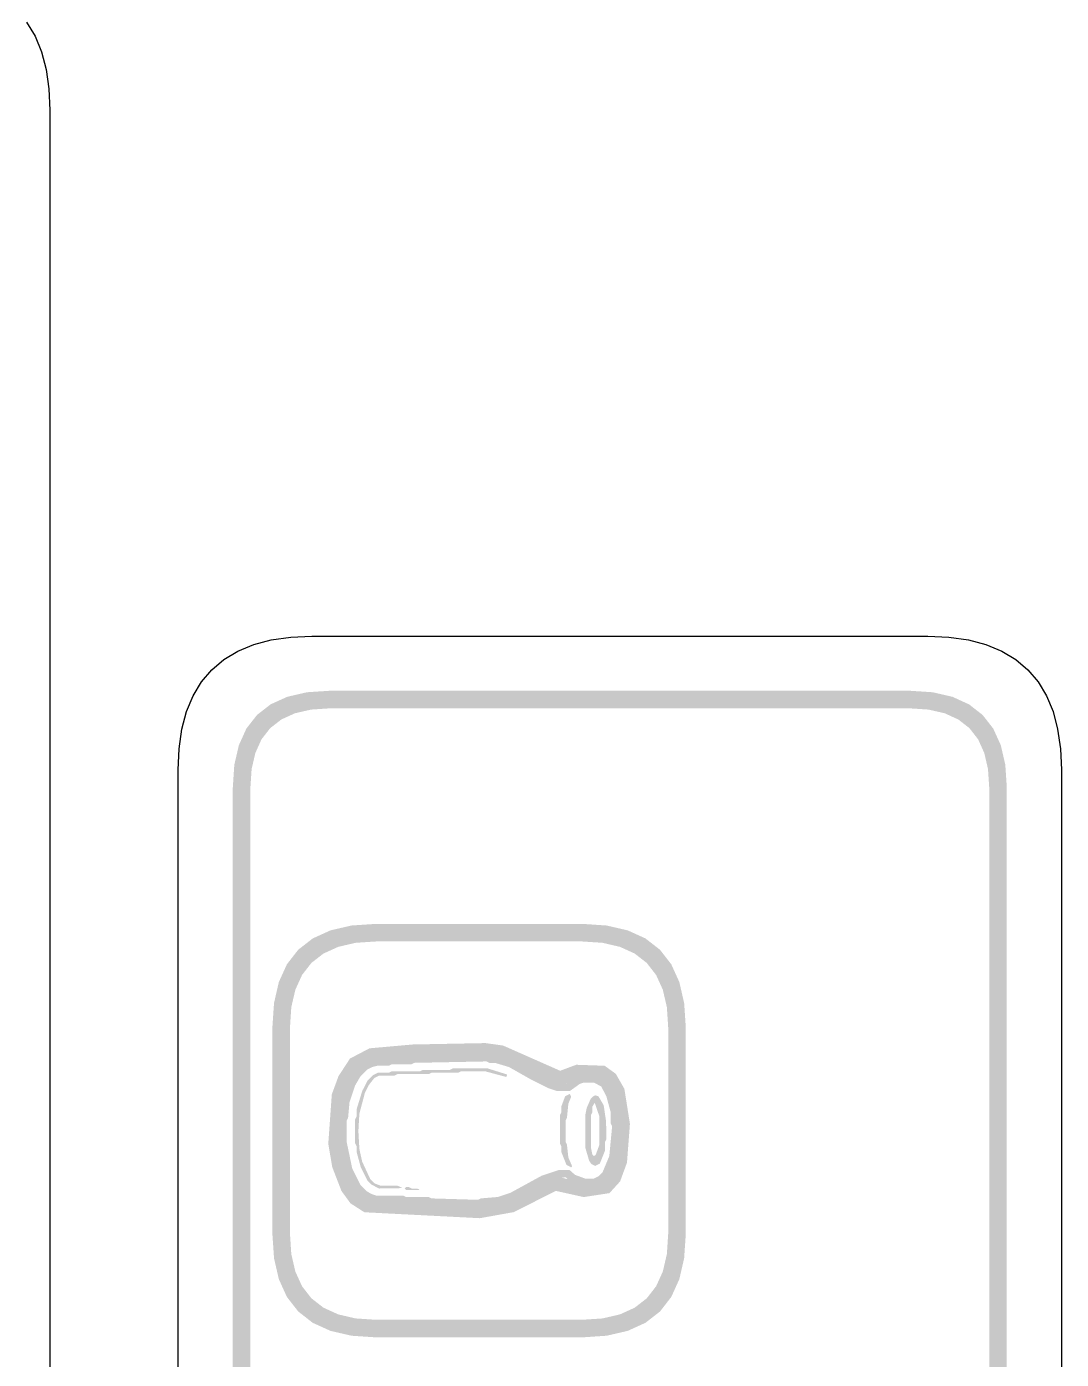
# Model space of a CAD drawing. Header units: millimetres. Extents: x 6 to 441, y 6 to 299.
# Drawn here: x 255.51 to 279.04, y 68.6 to 98.9 of the extents above; entities that cross this region are included whole.
import ezdxf

# ---------------------------------------------------------------- set-up
doc = ezdxf.new("R2010")
doc.units = ezdxf.units.MM
doc.layers.add('CUT', color=1, linetype='Continuous')
doc.layers.add('RASTER', color=7, linetype='Continuous')

msp = doc.modelspace()

# ---------------------------------------------------------------- hatches: boundary and pattern name
at = {"layer": 'RASTER'}
h = msp.add_hatch(color=7, dxfattribs=at)
h.paths.add_polyline_path([(275.6, 83.8), (276.116, 83.766), (276.563, 83.663), (276.941, 83.491), (277.25, 83.25), (277.491, 82.941), (277.663, 82.563), (277.766, 82.116), (277.8, 81.6), (277.8, 24.4), (277.766, 23.884), (277.662, 23.438), (277.491, 23.059), (277.25, 22.75), (276.941, 22.509), (276.563, 22.337), (276.116, 22.234), (275.6, 22.2), (262.4, 22.2), (261.884, 22.234), (261.438, 22.338), (261.059, 22.509), (260.75, 22.75), (260.509, 23.059), (260.337, 23.438), (260.234, 23.884), (260.2, 24.4), (260.2, 81.6), (260.234, 82.116), (260.338, 82.563), (260.509, 82.941), (260.75, 83.25), (261.059, 83.491), (261.438, 83.663), (261.884, 83.766), (262.4, 83.8)])
h.paths.add_polyline_path([(275.6, 83.4), (262.4, 83.4), (261.978, 83.372), (261.612, 83.288), (261.303, 83.147), (261.05, 82.95), (260.853, 82.697), (260.713, 82.387), (260.628, 82.022), (260.6, 81.6), (260.6, 24.4), (260.628, 23.978), (260.713, 23.612), (260.853, 23.303), (261.05, 23.05), (261.303, 22.853), (261.612, 22.713), (261.978, 22.628), (262.4, 22.6), (275.6, 22.6), (276.022, 22.628), (276.388, 22.713), (276.697, 22.853), (276.95, 23.05), (277.147, 23.303), (277.287, 23.612), (277.372, 23.978), (277.4, 24.4), (277.4, 81.6), (277.372, 82.022), (277.287, 82.387), (277.147, 82.697), (276.95, 82.95), (276.697, 83.147), (276.388, 83.288), (276.022, 83.372), (275.6, 83.4)], flags=0)
h = msp.add_hatch(color=7, dxfattribs=at)
h.paths.add_polyline_path([(268.15, 78.5), (268.701, 78.463), (269.178, 78.353), (269.582, 78.17), (269.912, 77.913), (270.17, 77.582), (270.353, 77.178), (270.463, 76.701), (270.5, 76.15), (270.5, 71.45), (270.463, 70.899), (270.353, 70.422), (270.17, 70.018), (269.913, 69.687), (269.582, 69.43), (269.178, 69.247), (268.701, 69.137), (268.15, 69.1), (263.45, 69.1), (262.899, 69.137), (262.422, 69.247), (262.018, 69.43), (261.688, 69.688), (261.43, 70.018), (261.247, 70.422), (261.137, 70.899), (261.1, 71.45), (261.1, 76.15), (261.137, 76.701), (261.247, 77.178), (261.43, 77.582), (261.688, 77.913), (262.018, 78.17), (262.422, 78.353), (262.899, 78.463), (263.45, 78.5)])
h.paths.add_polyline_path([(268.15, 78.1), (263.45, 78.1), (262.993, 78.07), (262.597, 77.978), (262.262, 77.826), (261.987, 77.613), (261.774, 77.338), (261.622, 77.003), (261.53, 76.607), (261.5, 76.15), (261.5, 71.45), (261.53, 70.993), (261.622, 70.597), (261.774, 70.262), (261.987, 69.988), (262.262, 69.774), (262.597, 69.622), (262.993, 69.53), (263.45, 69.5), (268.15, 69.5), (268.607, 69.53), (269.003, 69.622), (269.338, 69.774), (269.613, 69.988), (269.826, 70.262), (269.978, 70.597), (270.07, 70.993), (270.1, 71.45), (270.1, 76.15), (270.07, 76.607), (269.978, 77.003), (269.826, 77.338), (269.613, 77.612), (269.338, 77.826), (269.003, 77.978), (268.607, 78.07), (268.15, 78.1)], flags=0)
h = msp.add_hatch(color=7, dxfattribs=at)
h.paths.add_polyline_path([(269.23, 73.954), (269.163, 73.072), (269.007, 72.646), (268.765, 72.379), (268.178, 72.289), (267.543, 72.43), (266.594, 71.948), (265.817, 71.809), (263.191, 71.944), (262.876, 72.147), (262.67, 72.429), (262.46, 72.974), (262.371, 73.503), (262.451, 74.624), (262.603, 75.038), (262.864, 75.438), (263.308, 75.671), (264.289, 75.758), (265.945, 75.79), (266.346, 75.734), (267.643, 75.161), (268.009, 75.297), (268.655, 75.275), (268.909, 75.091), (269.104, 74.75)])
h.paths.add_polyline_path([(268.908, 73.941), (268.797, 74.642), (268.665, 74.872), (268.546, 74.958), (268.062, 74.975), (267.632, 74.815), (266.257, 75.424), (265.926, 75.47), (264.307, 75.438), (263.4, 75.358), (263.086, 75.193), (262.891, 74.893), (262.767, 74.556), (262.693, 73.519), (262.771, 73.059), (262.953, 72.583), (263.1, 72.384), (263.292, 72.259), (265.797, 72.131), (266.491, 72.255), (267.501, 72.768), (268.189, 72.614), (268.604, 72.678), (268.728, 72.815), (268.847, 73.141), (268.908, 73.941)], flags=0)
h = msp.add_hatch(color=7, dxfattribs=at)
h.paths.add_polyline_path([(268.976, 74.144), (268.986, 73.479), (268.954, 73.415), (268.954, 73.286), (268.858, 72.933), (268.739, 72.699), (268.674, 72.634), (268.504, 72.548), (268.28, 72.516), (268.215, 72.548), (268.055, 72.548), (267.885, 72.634), (267.766, 72.74), (267.509, 72.708), (267.114, 72.525), (266.449, 72.162), (266, 72.066), (264.972, 72.066), (264.908, 72.098), (264.234, 72.098), (264.17, 72.13), (263.495, 72.13), (263.335, 72.162), (263.165, 72.249), (262.94, 72.474), (262.725, 72.933), (262.628, 73.35), (262.628, 73.575), (262.596, 73.639), (262.596, 73.961), (262.628, 74.025), (262.66, 74.442), (262.757, 74.763), (262.94, 75.126), (263.132, 75.319), (263.303, 75.405), (263.559, 75.47), (264.523, 75.502), (264.587, 75.534), (266.096, 75.534), (266.546, 75.405), (267.445, 74.924), (267.669, 74.86), (267.788, 74.869), (267.885, 74.966), (268.055, 75.052), (268.408, 75.084), (268.674, 74.966), (268.771, 74.837), (268.922, 74.474)])
h.paths.add_polyline_path([(268.825, 73.896), (268.793, 73.961), (268.793, 74.217), (268.697, 74.571), (268.578, 74.805), (268.408, 74.892), (268.183, 74.892), (268.087, 74.86), (267.862, 74.699), (267.573, 74.699), (267.38, 74.763), (266.973, 74.966), (266.481, 75.245), (266.16, 75.341), (266.032, 75.341), (265.968, 75.373), (264.33, 75.341), (264.266, 75.309), (263.816, 75.309), (263.752, 75.277), (263.495, 75.277), (263.367, 75.245), (263.261, 75.19), (263.1, 75.03), (262.982, 74.827), (262.853, 74.442), (262.821, 74.089), (262.789, 74.025), (262.789, 73.543), (262.917, 72.933), (263.1, 72.57), (263.261, 72.41), (263.367, 72.355), (263.463, 72.323), (264.073, 72.323), (264.137, 72.291), (264.651, 72.291), (264.715, 72.259), (265.775, 72.227), (265.839, 72.259), (266.225, 72.291), (266.514, 72.387), (267.22, 72.773), (267.605, 72.901), (267.862, 72.901), (267.981, 72.795), (268.215, 72.708), (268.408, 72.708), (268.514, 72.763), (268.61, 72.859), (268.761, 73.222)], flags=0)
h.paths.add_polyline_path([(268.687, 74.015), (268.697, 73.607), (268.665, 73.543), (268.665, 73.35), (268.546, 73.052), (268.44, 72.997), (268.353, 73.039), (268.302, 73.116), (268.215, 73.415), (268.215, 74.153), (268.247, 74.314), (268.334, 74.516), (268.398, 74.58), (268.44, 74.603), (268.514, 74.58), (268.633, 74.378)], flags=0)
h.paths.add_polyline_path([(268.536, 74.121), (268.43, 74.433), (268.376, 74.346), (268.376, 74.217), (268.344, 74.153), (268.344, 73.415), (268.376, 73.254), (268.408, 73.222), (268.45, 73.245), (268.536, 73.479)], flags=0)
h.paths.add_polyline_path([(267.917, 72.988), (267.894, 72.965), (267.788, 73.02), (267.669, 73.318), (267.669, 73.447), (267.637, 73.511), (267.637, 74.153), (267.669, 74.217), (267.669, 74.346), (267.756, 74.58), (267.862, 74.635), (267.894, 74.571), (267.83, 74.41), (267.798, 74.089), (267.766, 74.025), (267.766, 73.543), (267.798, 73.479), (267.83, 73.19)], flags=0)
h.paths.add_polyline_path([(266.44, 75.075), (266.417, 75.02), (265.936, 75.149), (265.39, 75.149), (265.325, 75.116), (264.715, 75.116), (264.651, 75.084), (263.945, 75.084), (263.881, 75.052), (263.527, 75.052), (263.421, 74.998), (263.293, 74.837), (263.206, 74.667), (263.078, 74.185), (263.055, 73.79), (263.078, 73.383), (263.142, 73.094), (263.325, 72.699), (263.421, 72.602), (263.559, 72.548), (263.945, 72.548), (264.064, 72.493), (263.527, 72.484), (263.357, 72.57), (263.261, 72.667), (263.11, 72.965), (263.014, 73.318), (263.014, 73.447), (262.982, 73.511), (262.982, 74.057), (263.014, 74.121), (263.014, 74.282), (263.142, 74.699), (263.261, 74.933), (263.389, 75.062), (263.495, 75.116), (263.752, 75.116), (263.816, 75.149), (264.459, 75.149), (264.523, 75.181), (265.133, 75.181), (265.197, 75.213), (266, 75.213)], flags=0)
h.paths.add_polyline_path([(264.449, 72.474), (264.426, 72.451), (264.137, 72.451), (264.105, 72.484), (264.137, 72.516), (264.202, 72.516), (264.266, 72.484)], flags=0)

# ---------------------------------------------------------------- linework, layer by layer
at = {"layer": 'CUT'}
for points in [[(255.512, 99.003), (255.703, 98.685), (255.851, 98.325), (255.956, 97.925), (256.019, 97.483), (256.04, 97.001), (256.04, 38.999), (256.019, 38.517), (255.956, 38.075), (255.851, 37.675), (255.703, 37.315), (255.512, 36.997)], [(258.96, 23.999), (258.96, 82.001), (258.981, 82.483), (259.044, 82.925), (259.149, 83.325), (259.297, 83.685), (259.488, 84.003), (259.722, 84.278), (259.997, 84.512), (260.315, 84.703), (260.675, 84.851), (261.075, 84.956), (261.517, 85.019), (261.999, 85.04), (276.001, 85.04), (276.483, 85.019), (276.925, 84.956), (277.325, 84.851), (277.685, 84.703), (278.003, 84.512), (278.278, 84.278), (278.512, 84.003), (278.703, 83.685), (278.851, 83.325), (278.956, 82.925), (279.019, 82.483), (279.04, 82.001), (279.04, 23.999)]]:
    msp.add_lwpolyline(points, dxfattribs=at)

doc.saveas('drawing.dxf')
